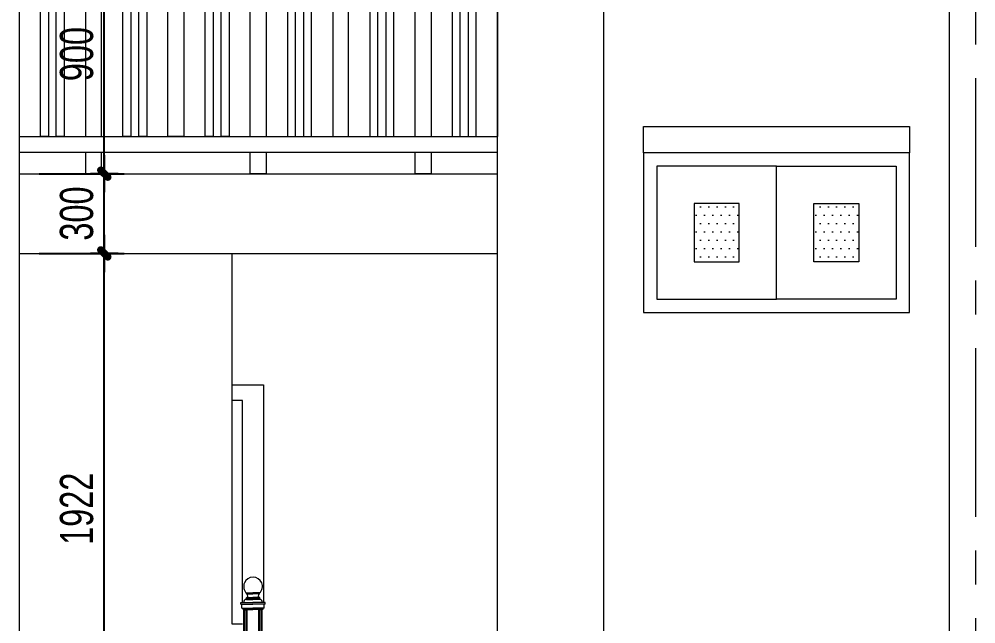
# Model space of a CAD drawing. Header units: inches. Extents: x 88947 to 296847, y 35049 to 161062.
# Drawn here: x 161961 to 165561, y 106456 to 108732 of the extents above; entities that cross this region are included whole.
import ezdxf
from ezdxf.xclip import XClip

# ---------------------------------------------------------------- set-up
doc = ezdxf.new("R2010")
doc.units = ezdxf.units.IN
doc.header["$MEASUREMENT"] = 0
doc.header["$XCLIPFRAME"] = 0
doc.header["$PDMODE"] = 1
doc.linetypes.add('ACAD_ISO03W100', pattern=[30, 12, -18])
doc.linetypes.add('CENTER', pattern=[50.8, 31.75, -6.35, 6.35, -6.35])
for name, color, linetype, lineweight in [('A-Dims', 145, 'Continuous', 25), ('CUA', 42, 'Continuous', 20), ('DIM', 7, 'Continuous', 25), ('HACTH', 8, 'Continuous', 5), ('NETMANH', 192, 'Continuous', 18), ('THAY', 3, 'Continuous', 18), ('TRUC', 252, 'ACAD_ISO03W100', 13), ('vdung', 56, 'Continuous', 9)]:
    doc.layers.add(name, color=color, linetype=linetype, lineweight=lineweight)
doc.layers.add('NHO', color=8, linetype='Continuous')
doc.styles.add('VNI-HELVE-CONDENSE', font='VNARIAL.TTF', dxfattribs={"width": 0.7})
doc.dimstyles.new('TAS-100', dxfattribs={"dimscale": 50, "dimtxt": 2.5, "dimasz": 0.7, "dimexe": 1.5, "dimexo": 1.5, "dimgap": 0.8, "dimtad": 1, "dimdec": 0, "dimzin": 3, "dimdsep": 46, "dimtxsty": 'VNI-HELVE-CONDENSE', "dimblk": 'TICK', "dimcen": 2.5, "dimclrt": 71, "dimazin": 2, "dimtfac": 0.75, "dimtdec": 0, "dimtix": 1, "dimtmove": 2, "dimatfit": 2, "dimldrblk": 'TICK123', "dimfxl": 1.5, "dimtolj": 1, "dimtzin": 0, "dimarcsym": 0})

# ---------------------------------------------------------------- blocks, each defined once
blk = doc.blocks.new('TICK')
at = {"layer": 'A-Dims', "color": 1}
for p, q in [((0, 1.5), (0, -1.5)), ((-2, 0), (2, 0))]:
    blk.add_line(p, q, dxfattribs=at)
at = {"layer": 'A-Dims', "color": 1, "const_width": 0.788}
blk.add_lwpolyline([(-0.33, -0.35), (0.38, 0.38)], dxfattribs=at)
at = {"layer": 'A-Dims', "color": 1, "const_width": 0.394}
for points in [[(0.24, 0.52, -0.414214), (0.52, 0.52, -1)], [(0.52, 0.52, -0.414214), (0.52, 0.24, -1)], [(-0.47, -0.21, 0.414214), (-0.47, -0.49, 1)], [(-0.47, -0.49, 0.414214), (-0.19, -0.49, 1)]]:
    blk.add_lwpolyline(points, format="xyb", dxfattribs=at)
blk = doc.blocks.new('*D2927')
at = {"layer": 'Defpoints', "color": 0}
for p in [(161961.3, 107850.1), (162281.8, 107850.1), (161961.3, 105928.1)]:
    blk.add_point(p, dxfattribs=at)
at = {"layer": 'DIM', "color": 0, "lineweight": -2}
for p, q in [((162036.3, 107850.1), (162356.8, 107850.1)), ((162281.8, 105963.1), (162281.8, 107815.1)), ((162036.3, 105928.1), (162356.8, 105928.1))]:
    blk.add_line(p, q, dxfattribs=at)
at = {"layer": 'DIM', "color": 0, "lineweight": -2, "xscale": 35, "yscale": 35, "zscale": 35}
for p, rotation in [((162281.8, 107850.1), 90), ((162281.8, 105928.1), 270)]:
    blk.add_blockref('TICK', p, dxfattribs=dict(at, rotation=rotation))
at = {"layer": 'DIM', "color": 71, "insert": (162178.1, 106889.1), "char_height": 125, "attachment_point": 5, "rotation": 90, "style": 'VNI-HELVE-CONDENSE'}
blk.add_mtext('\\A1;1922', dxfattribs=at)
blk = doc.blocks.new('TICK123')
at = {"layer": 'A-Dims', "color": 1}
blk.add_lwpolyline([(0.05, 0, 0, 0.84, 0), (-2.11, 0, 8.4, 8.4, 0)], format="xyseb", dxfattribs=at)
blk = doc.blocks.new('*D2928')
at = {"layer": 'Defpoints', "color": 0}
for p in [(161961.3, 108150.1), (162281.8, 108150.1), (161961.3, 107850.1)]:
    blk.add_point(p, dxfattribs=at)
at = {"layer": 'DIM', "color": 0, "lineweight": -2}
for p, q in [((162036.3, 108150.1), (162356.8, 108150.1)), ((162281.8, 107885.1), (162281.8, 108115.1)), ((162036.3, 107850.1), (162356.8, 107850.1))]:
    blk.add_line(p, q, dxfattribs=at)
at = {"layer": 'DIM', "color": 0, "lineweight": -2, "xscale": 35, "yscale": 35, "zscale": 35}
for p, rotation in [((162281.8, 108150.1), 90), ((162281.8, 107850.1), 270)]:
    blk.add_blockref('TICK', p, dxfattribs=dict(at, rotation=rotation))
at = {"layer": 'DIM', "color": 71, "insert": (162178, 108000.1), "char_height": 125, "attachment_point": 5, "rotation": 90, "style": 'VNI-HELVE-CONDENSE'}
blk.add_mtext('\\A1;300', dxfattribs=at)
blk = doc.blocks.new('*D2929')
at = {"layer": 'Defpoints', "color": 0}
for p in [(161961.3, 109050.1), (162281.8, 109050.1), (161961.3, 108150.1)]:
    blk.add_point(p, dxfattribs=at)
at = {"layer": 'DIM', "color": 0, "lineweight": -2}
for p, q in [((162036.3, 109050.1), (162356.8, 109050.1)), ((162281.8, 108185.1), (162281.8, 109015.1)), ((162036.3, 108150.1), (162356.8, 108150.1))]:
    blk.add_line(p, q, dxfattribs=at)
at = {"layer": 'DIM', "color": 0, "lineweight": -2, "xscale": 35, "yscale": 35, "zscale": 35}
for p, rotation in [((162281.8, 109050.1), 90), ((162281.8, 108150.1), 270)]:
    blk.add_blockref('TICK', p, dxfattribs=dict(at, rotation=rotation))
at = {"layer": 'DIM', "color": 71, "insert": (162178.1, 108600.1), "char_height": 125, "attachment_point": 5, "rotation": 90, "style": 'VNI-HELVE-CONDENSE'}
blk.add_mtext('\\A1;900', dxfattribs=at)
blk = doc.blocks.new('A$C57A01009')
for points in [[(1600, 840), (-1600, 840), (-1600, 900), (1600, 900), (1600, 840), (1600, 840)], [(-1270, 760), (-1270, 840), (-1210, 840), (-1210, 760)], [(-590, 760), (-590, 840), (-650, 840), (-650, 760)], [(-30, 760), (-30, 840), (30, 840), (30, 760)], [(590, 760), (590, 840), (650, 840), (650, 760)], [(1270, 760), (1270, 840), (1210, 840), (1210, 760)], [(1600, 700), (-1600, 700), (-1600, 760), (1600, 760), (1600, 700), (1600, 700)], [(-1270, 140), (-1270, 700)], [(-1210, 700), (-1210, 140)], [(-650, 700), (-650, 140)], [(-590, 140), (-590, 700)], [(-30, 140), (-30, 700)], [(30, 700), (30, 140)], [(590, 140), (590, 700)], [(650, 700), (650, 140)], [(1210, 700), (1210, 140)], [(1270, 140), (1270, 700)], [(1600, 80), (-1600, 80), (-1600, 140), (1600, 140), (1600, 80), (1600, 80)], [(-1210, 80), (-1210, 0), (-1270, 0), (-1270, 80)], [(-650, 80), (-650, 0), (-590, 0), (-590, 80)], [(30, 80), (30, 0), (-30, 0), (-30, 80)], [(650, 80), (650, 0), (590, 0), (590, 80)], [(1210, 80), (1210, 0), (1270, 0), (1270, 80)]]:
    blk.add_lwpolyline(points)
for points in [[(-1580, 840), (-1550, 840), (-1550, 760), (-1580, 760)], [(1580, 840), (1550, 840), (1550, 760), (1580, 760)], [(-1580, 700), (-1520, 700), (-1520, 140), (-1580, 140)], [(-1440, 700), (-1410, 700), (-1410, 140), (-1440, 140)], [(-1380, 700), (-1350, 700), (-1350, 140), (-1380, 140)], [(-1130, 700), (-1100, 700), (-1100, 140), (-1130, 140)], [(-1070, 700), (-1040, 700), (-1040, 140), (-1070, 140)], [(-960, 700), (-900, 700), (-900, 140), (-960, 140)], [(-820, 700), (-790, 700), (-790, 140), (-820, 140)], [(-760, 700), (-730, 700), (-730, 140), (-760, 140)], [(-510, 700), (-480, 700), (-480, 140), (-510, 140)], [(-450, 700), (-420, 700), (-420, 140), (-450, 140)], [(-340, 700), (-280, 700), (-280, 140), (-340, 140)], [(-200, 700), (-170, 700), (-170, 140), (-200, 140)], [(-140, 700), (-110, 700), (-110, 140), (-140, 140)], [(140, 700), (110, 700), (110, 140), (140, 140)], [(200, 700), (170, 700), (170, 140), (200, 140)], [(340, 700), (280, 700), (280, 140), (340, 140)], [(450, 700), (420, 700), (420, 140), (450, 140)], [(510, 700), (480, 700), (480, 140), (510, 140)], [(760, 700), (730, 700), (730, 140), (760, 140)], [(820, 700), (790, 700), (790, 140), (820, 140)], [(960, 700), (900, 700), (900, 140), (960, 140)], [(1070, 700), (1040, 700), (1040, 140), (1070, 140)], [(1130, 700), (1100, 700), (1100, 140), (1130, 140)], [(1380, 700), (1350, 700), (1350, 140), (1380, 140)], [(1440, 700), (1410, 700), (1410, 140), (1440, 140)], [(1580, 700), (1520, 700), (1520, 140), (1580, 140)], [(-1580, 80), (-1550, 80), (-1550, 0), (-1580, 0)], [(1580, 80), (1550, 80), (1550, 0), (1580, 0)]]:
    blk.add_lwpolyline(points, close=True)
blk = doc.blocks.new('A$C1CBE0E52')
at = {"layer": 'NHO'}
for p, q in [((-24.8, 1021.4), (0, 1021.4)), ((-24.3, 1039.7), (0, 1039.7)), ((24.9, 1039.7), (0, 1039.7)), ((25.5, 1021.4), (0, 1021.4)), ((-35, 977.6), (-22.8, 977.6)), ((-31.9, 419.5), (-31.9, 977.6)), ((-22.8, 419.5), (-22.8, 977.6)), ((23.4, 419.5), (23.4, 977.6)), ((35, 977.6), (23.4, 977.6)), ((32, 419.5), (32, 977.6)), ((-31.9, 270.2), (-31.9, 419.5)), ((-22.8, 270.2), (-22.8, 419.5)), ((23.4, 270.2), (23.5, 419.5)), ((32, 270.2), (32, 419.5)), ((-35, 270.2), (-22.8, 270.2)), ((35, 270.2), (23.4, 270.2))]:
    blk.add_line(p, q, dxfattribs=at)
at = {"layer": 'THAY'}
for p, q in [((-24.8, 1016.3), (-24.8, 1021.4)), ((-24.8, 1016.3), (0, 1016.3)), ((-24.3, 1036.7), (-24.3, 1039.7)), ((-24.3, 1036.7), (0, 1036.7)), ((24.9, 1036.7), (0, 1036.7)), ((25.5, 1016.3), (0, 1016.3)), ((24.9, 1036.7), (24.9, 1039.7)), ((25.5, 1016.3), (25.5, 1021.4)), ((-45.2, 1004.1), (0, 1004.1)), ((-45.2, 998), (-45.2, 1004.1)), ((-45.2, 998), (0, 998)), ((-42.1, 983.7), (-42.1, 998)), ((-42.1, 983.7), (0, 983.7)), ((-35, 977.6), (0, 977.6)), ((-35, 419.5), (-35, 977.6)), ((45.2, 1004.1), (0, 1004.1)), ((45.2, 998), (0, 998)), ((42.2, 983.7), (0, 983.7)), ((35, 977.6), (0, 977.6)), ((35, 419.5), (35, 977.6)), ((42.2, 983.7), (42.2, 998)), ((45.2, 998), (45.2, 1004.1)), ((-35, 220), (-35, 419.5)), ((35, 220), (35, 419.5)), ((-40.1, 199.9), (-40.1, 220)), ((-40.1, 220), (40.1, 220)), ((40.1, 199.9), (40.1, 220)), ((-45.2, 0), (-45.2, 199.9)), ((-45.2, 199.9), (45.2, 199.9)), ((45.2, 0), (45.2, 199.9))]:
    blk.add_line(p, q, dxfattribs=at)
blk.add_lwpolyline([(45.2, 0), (-45.2, 0)], dxfattribs=at)
for centre, radius, start, end in [((0.3, 1064.8), 35.2, 314.4153, 225.5847), ((-24.6, 1005.8), 10.5, 90.9657, 189.4231), ((-26.9, 1029.1), 7.99, 284.8442, 71.0811), ((27.5, 1029.1), 7.99, 108.9189, 255.1558), ((25.2, 1006.2), 10.1, 347.5717, 88.3198), ((-32.7, 983.5), 6.4, 178.6567, 248.7234), ((32.7, 983.5), 6.4, 291.2766, 1.3433)]:
    blk.add_arc(centre, radius, start, end, dxfattribs=at)
blk = doc.blocks.new('A$C1E0D105A')
at = {"layer": 'THAY'}
blk.add_blockref('A$C1CBE0E52', (0, 0), dxfattribs=at)
blk = doc.blocks.new('A$C4C1D177E')
at = {"layer": 'HACTH'}
h = blk.add_hatch(dxfattribs=at)
h.set_pattern_fill('DOTS', color=256, scale=500, style=0)
h.set_pattern_definition([(0, (-850, 150), (15.625, 31.25), [0, -31.25])])
h.paths.add_polyline_path([(-640, 410), (-750, 410), (-750, 190), (-640, 190)])
h.paths.add_polyline_path([(-810, 190), (-750, 190), (-750, 410), (-810, 410)])
h = blk.add_hatch(dxfattribs=at)
h.set_pattern_fill('DOTS', color=256, scale=500, style=0)
h.set_pattern_definition([(180, (-150, 150), (-15.625, 31.25), [0, -31.25])])
h.paths.add_polyline_path([(-250, 410), (-360, 410), (-360, 190), (-250, 190)])
h.paths.add_polyline_path([(-250, 190), (-190, 190), (-190, 410), (-250, 410)])
at = {"layer": 'CUA'}
for points in [[(-1000, 600), (0, 600), (0, 0), (-1000, 0)], [(-500, 550), (-950, 550), (-950, 50), (-500, 50)], [(-500, 550), (-950, 550), (-950, 50), (-500, 50)], [(-500, 550), (-50, 550), (-50, 50), (-500, 50)], [(-500, 550), (-50, 550), (-50, 50), (-500, 50)], [(-640, 410), (-810, 410), (-810, 190), (-640, 190)], [(-360, 410), (-190, 410), (-190, 190), (-360, 190)]]:
    blk.add_lwpolyline(points, close=True, dxfattribs=at)

msp = doc.modelspace()

# ---------------------------------------------------------------- linework, layer by layer
at = {"layer": 'NETMANH'}
for points in [[(162761.3, 107850.1), (162761.3, 106456.1), (162801.3, 106456.1)], [(162761.3, 107356.1), (162881.3, 107356.1), (162881.3, 106536.2)], [(162801.3, 106536.2), (162801.3, 107296.1), (162761.3, 107296.1)]]:
    msp.add_lwpolyline(points, dxfattribs=at)
at = {"layer": 'THAY'}
for points in [[(163761.3, 105928.1), (163761.3, 112628.1), (161961.3, 112628.1), (161961.3, 105928.1)], [(164161.3, 105928.1), (164161.3, 112181.5)], [(165461.3, 109328.1), (165461.3, 105928.1)], [(161961.3, 108150.1), (163761.3, 108150.1)], [(161961.3, 107850.1), (163761.3, 107850.1)]]:
    msp.add_lwpolyline(points, dxfattribs=at)
msp.add_lwpolyline([(165311.3, 108228.1), (164311.3, 108228.1), (164311.3, 108328.1), (165311.3, 108328.1)], close=True, dxfattribs=at)
at = {"layer": 'TRUC', "linetype": 'CENTER', "ltscale": 20}
for points in [[(164161.3, 104826.7), (164161.3, 116795.7)], [(165561.3, 104826.7), (165561.3, 116795.7)]]:
    msp.add_lwpolyline(points, dxfattribs=at)

# ---------------------------------------------------------------- block references
at = {"layer": 'NETMANH'}
msp.add_blockref('A$C1E0D105A', (162841.3, 105532.1), dxfattribs=at)
at = {"layer": 'THAY'}
ref = msp.add_blockref('A$C57A01009', (162861.3, 108150.1), dxfattribs=at)
XClip(ref).set_block_clipping_path([(-899.9999999876, -342.3451636141), (900.0000000666, 1077.9999999988)])
at = {"layer": 'vdung', "xscale": -1}
msp.add_blockref('A$C4C1D177E', (164311.3, 107628.1), dxfattribs=at)

# ---------------------------------------------------------------- dimensions: what is measured, and where the dimension line sits
at = {"layer": 'DIM'}
for base, p1, p2, picture, middle in [((162281.8, 109050.1), (161961.3, 108150.1), (161961.3, 109050.1), '*D2929', (162178.1, 108600.1)), ((162281.8, 108150.1), (161961.3, 107850.1), (161961.3, 108150.1), '*D2928', (162178, 108000.1)), ((162281.8, 107850.1), (161961.3, 105928.1), (161961.3, 107850.1), '*D2927', (162178.1, 106889.1))]:
    dim = msp.add_linear_dim(base=base, p1=p1, p2=p2, angle=90, dimstyle='TAS-100', dxfattribs=at)
    dim.commit()
    dim.dimension.update_dxf_attribs({"geometry": picture, "text_midpoint": middle})

doc.saveas('drawing.dxf')
